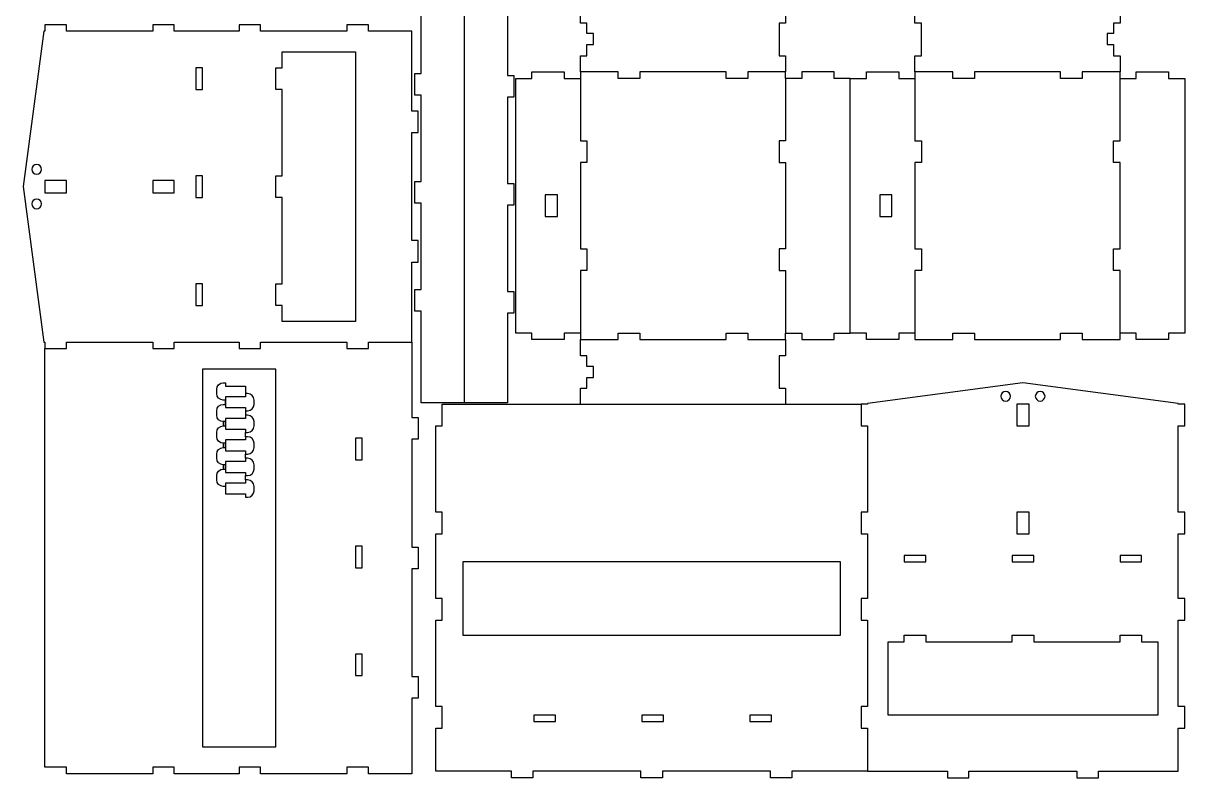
# Model space of a CAD drawing. Header units: millimetres. Extents: x 0 to 34.6, y 0 to 56.1.
# Drawn here: x 0.7 to 34.6, y 0.01 to 22.02 of the extents above; entities that cross this region are included whole.
import ezdxf

# ---------------------------------------------------------------- set-up
doc = ezdxf.new("R2010")
doc.units = ezdxf.units.MM
doc.header["$MEASUREMENT"] = 0
doc.layers.get('0').update_dxf_attribs({"linetype": 'CONTINUOUS'})

msp = doc.modelspace()

# ---------------------------------------------------------------- linework, layer by layer
at = {"color": 0}
for p, q in [((12.3185, 20.5543), (12.3185, 23.1708)), ((13.5783, 10.9505), (13.5783, 23.1708)), ((14.8382, 23.1708), (14.8382, 20.4961)), ((16.9671, 22.0214), (16.9671, 22.4936)), ((22.9514, 22.4936), (22.9514, 22.0214)), ((26.7308, 22.0214), (26.7308, 22.4936)), ((32.7151, 22.4936), (32.7151, 22.0214)), ((1.30892, 21.7921), (0.70421, 17.2565)), ((1.33409, 21.7921), (1.30892, 21.7921)), ((1.96397, 21.9811), (1.33409, 21.9811)), ((1.33409, 21.9811), (1.33409, 21.7921)), ((1.96397, 21.7921), (1.96397, 21.9811)), ((4.48372, 21.7921), (1.96397, 21.7921)), ((5.11361, 21.9811), (4.48372, 21.9811)), ((4.48372, 21.9811), (4.48372, 21.7921)), ((5.11361, 21.7921), (5.11361, 21.9811)), ((7.00336, 21.7921), (5.11361, 21.7921)), ((7.63336, 21.9811), (7.00336, 21.9811)), ((7.00336, 21.9811), (7.00336, 21.7921)), ((7.63336, 21.7921), (7.63336, 21.9811)), ((10.1529, 21.7921), (7.63336, 21.7921)), ((10.7829, 21.9811), (10.1529, 21.9811)), ((10.1529, 21.9811), (10.1529, 21.7921)), ((10.7829, 21.7921), (10.7829, 21.9811)), ((12.0427, 21.7921), (10.7829, 21.7921)), ((12.0427, 19.4612), (12.0427, 21.7921)), ((17.1561, 22.0214), (16.9671, 22.0214)), ((17.1561, 21.7211), (17.1561, 22.0214)), ((17.345, 21.7211), (17.1561, 21.7211)), ((17.345, 21.4061), (17.345, 21.7211)), ((22.9514, 22.0214), (22.7624, 22.0214)), ((22.7624, 22.0214), (22.7624, 21.0764)), ((26.9199, 22.0214), (26.7308, 22.0214)), ((26.9199, 21.0764), (26.9199, 22.0214)), ((32.5261, 21.7211), (32.3371, 21.7211)), ((32.3371, 21.7211), (32.3371, 21.4061)), ((32.7151, 22.0214), (32.5261, 22.0214)), ((32.5261, 22.0214), (32.5261, 21.7211)), ((17.1561, 21.0764), (17.1561, 21.4061)), ((17.1561, 21.4061), (17.345, 21.4061)), ((32.3371, 21.4061), (32.5261, 21.4061)), ((32.5261, 21.4061), (32.5261, 21.0764)), ((8.26313, 20.7213), (8.26313, 21.1936)), ((8.26313, 21.1936), (10.4048, 21.1936)), ((10.4048, 21.1936), (10.4048, 13.3196)), ((16.9671, 20.6039), (16.9671, 21.0764)), ((16.9671, 21.0764), (17.1561, 21.0764)), ((22.7624, 21.0764), (22.9514, 21.0764)), ((22.9514, 21.0764), (22.9514, 20.6039)), ((26.7308, 20.6039), (26.7308, 21.0764)), ((26.7308, 21.0764), (26.9199, 21.0764)), ((32.5261, 21.0764), (32.7151, 21.0764)), ((32.7151, 21.0764), (32.7151, 20.6039)), ((5.93257, 20.7213), (5.74349, 20.7213)), ((5.74349, 20.7213), (5.74349, 20.0911)), ((5.93257, 20.0911), (5.93257, 20.7213)), ((8.07422, 20.0912), (8.07422, 20.7213)), ((8.07422, 20.7213), (8.26313, 20.7213)), ((12.1295, 19.9244), (12.1295, 20.5543)), ((12.1295, 20.5543), (12.3185, 20.5543)), ((14.8382, 20.4961), (15.0272, 20.4961)), ((15.0272, 20.4961), (15.0272, 19.8662)), ((15.0774, 12.9819), (15.0774, 20.415)), ((15.0774, 20.415), (15.5499, 20.415)), ((15.5499, 20.415), (15.5499, 20.6039)), ((15.5499, 20.6039), (16.4946, 20.6039)), ((16.4946, 20.6039), (16.4946, 20.415)), ((16.4946, 20.415), (16.9671, 20.415)), ((18.0694, 20.6039), (16.9671, 20.6039)), ((16.9671, 20.6039), (16.9671, 20.415)), ((16.9671, 20.415), (16.9671, 18.5882)), ((18.0694, 20.415), (18.0694, 20.6039)), ((18.6994, 20.415), (18.0694, 20.415)), ((21.219, 20.6039), (18.6994, 20.6039)), ((18.6994, 20.6039), (18.6994, 20.415)), ((21.219, 20.415), (21.219, 20.6039)), ((21.8489, 20.415), (21.219, 20.415)), ((22.9514, 20.6039), (21.8489, 20.6039)), ((21.8489, 20.6039), (21.8489, 20.415)), ((22.9514, 20.415), (22.9514, 20.6039)), ((23.4238, 20.415), (22.9514, 20.415)), ((22.9514, 20.415), (22.9514, 18.5882)), ((24.3686, 20.6039), (23.4238, 20.6039)), ((23.4238, 20.6039), (23.4238, 20.415)), ((24.3686, 20.415), (24.3686, 20.6039)), ((24.8411, 20.415), (24.3686, 20.415)), ((24.8411, 12.9819), (24.8411, 20.415)), ((24.8411, 20.415), (25.3135, 20.415)), ((25.3135, 20.415), (25.3135, 20.6039)), ((25.3135, 20.6039), (26.2585, 20.6039)), ((26.2585, 20.6039), (26.2585, 20.415)), ((26.2585, 20.415), (26.7308, 20.415)), ((27.8332, 20.6039), (26.7308, 20.6039)), ((26.7308, 20.6039), (26.7308, 20.415)), ((26.7308, 20.415), (26.7308, 18.5882)), ((27.8332, 20.415), (27.8332, 20.6039)), ((28.4632, 20.415), (27.8332, 20.415)), ((30.9828, 20.6039), (28.4632, 20.6039)), ((28.4632, 20.6039), (28.4632, 20.415)), ((30.9828, 20.415), (30.9828, 20.6039)), ((31.6126, 20.415), (30.9828, 20.415)), ((32.7151, 20.6039), (31.6126, 20.6039)), ((31.6126, 20.6039), (31.6126, 20.415)), ((32.7151, 20.415), (32.7151, 20.6039)), ((32.7151, 18.5882), (32.7151, 20.415)), ((32.7151, 20.415), (33.1875, 20.415)), ((33.1875, 20.415), (33.1875, 20.6039)), ((33.1875, 20.6039), (34.1325, 20.6039)), ((34.1325, 20.6039), (34.1325, 20.415)), ((34.1325, 20.415), (34.6049, 20.415)), ((34.6049, 20.415), (34.6049, 12.9819)), ((5.74349, 20.0911), (5.93257, 20.0911)), ((8.26313, 20.0912), (8.07422, 20.0912)), ((8.26313, 17.5715), (8.26313, 20.0912)), ((12.3185, 19.9244), (12.1295, 19.9244)), ((12.3185, 17.4047), (12.3185, 19.9244)), ((15.0272, 19.8662), (14.8382, 19.8662)), ((14.8382, 19.8662), (14.8382, 17.3465)), ((12.2318, 19.4612), (12.0427, 19.4612)), ((12.2318, 18.8314), (12.2318, 19.4612)), ((12.0427, 15.6818), (12.0427, 18.8314)), ((12.0427, 18.8314), (12.2318, 18.8314)), ((16.9671, 18.5882), (17.1561, 18.5882)), ((17.1561, 18.5882), (17.1561, 17.9583)), ((22.9514, 18.5882), (22.7624, 18.5882)), ((22.7624, 18.5882), (22.7624, 17.9583)), ((26.7308, 18.5882), (26.9199, 18.5882)), ((26.9199, 18.5882), (26.9199, 17.9583)), ((32.5261, 17.9583), (32.5261, 18.5882)), ((32.5261, 18.5882), (32.7151, 18.5882)), ((1.09787, 17.9022), (1.09787, 17.9022)), ((17.1561, 17.9583), (16.9671, 17.9583)), ((16.9671, 17.9583), (16.9671, 15.4386)), ((22.7624, 17.9583), (22.9514, 17.9583)), ((22.9514, 17.9583), (22.9514, 15.4386)), ((26.9199, 17.9583), (26.7308, 17.9583)), ((26.7308, 17.9583), (26.7308, 15.4386)), ((32.7151, 17.9583), (32.5261, 17.9583)), ((32.7151, 15.4386), (32.7151, 17.9583)), ((1.96397, 17.4361), (1.33409, 17.4361)), ((1.33409, 17.4361), (1.33409, 17.0771)), ((1.96397, 17.0771), (1.96397, 17.4361)), ((5.11361, 17.4361), (4.48372, 17.4361)), ((4.48372, 17.4361), (4.48372, 17.0771)), ((5.11361, 17.0771), (5.11361, 17.4361)), ((5.93257, 17.5715), (5.74349, 17.5715)), ((5.74349, 17.5715), (5.74349, 16.9415)), ((5.93257, 16.9415), (5.93257, 17.5715)), ((8.07422, 16.9415), (8.07422, 17.5715)), ((8.07422, 17.5715), (8.26313, 17.5715)), ((12.1295, 16.7749), (12.1295, 17.4047)), ((12.1295, 17.4047), (12.3185, 17.4047)), ((14.8382, 17.3465), (15.0272, 17.3465)), ((15.0272, 17.3465), (15.0272, 16.7167)), ((0.70421, 17.2565), (1.30892, 12.7212)), ((1.33409, 17.0771), (1.96397, 17.0771)), ((4.48372, 17.0771), (5.11361, 17.0771)), ((16.2961, 17.0133), (15.9371, 17.0133)), ((15.9371, 17.0133), (15.9371, 16.3835)), ((16.2961, 16.3835), (16.2961, 17.0133)), ((26.06, 17.0133), (25.7008, 17.0133)), ((25.7008, 17.0133), (25.7008, 16.3835)), ((26.06, 16.3835), (26.06, 17.0133)), ((1.09787, 16.8943), (1.09787, 16.8943)), ((5.74349, 16.9415), (5.93257, 16.9415)), ((8.26313, 16.9415), (8.07422, 16.9415)), ((8.26313, 14.4219), (8.26313, 16.9415)), ((12.3185, 16.7749), (12.1295, 16.7749)), ((12.3185, 14.2551), (12.3185, 16.7749)), ((15.0272, 16.7167), (14.8382, 16.7167)), ((14.8382, 16.7167), (14.8382, 14.1969)), ((15.9371, 16.3835), (16.2961, 16.3835)), ((25.7008, 16.3835), (26.06, 16.3835)), ((12.2318, 15.6818), (12.0427, 15.6818)), ((12.2318, 15.0519), (12.2318, 15.6818)), ((16.9671, 15.4386), (17.1561, 15.4386)), ((17.1561, 15.4386), (17.1561, 14.8086)), ((22.9514, 15.4386), (22.7624, 15.4386)), ((22.7624, 15.4386), (22.7624, 14.8086)), ((26.7308, 15.4386), (26.9199, 15.4386)), ((26.9199, 15.4386), (26.9199, 14.8086)), ((32.5261, 14.8086), (32.5261, 15.4386)), ((32.5261, 15.4386), (32.7151, 15.4386)), ((12.0427, 12.7212), (12.0427, 15.0519)), ((12.0427, 15.0519), (12.2318, 15.0519)), ((17.1561, 14.8086), (16.9671, 14.8086)), ((16.9671, 14.8086), (16.9671, 12.9819)), ((22.7624, 14.8086), (22.9514, 14.8086)), ((22.9514, 14.8086), (22.9514, 12.9819)), ((26.9199, 14.8086), (26.7308, 14.8086)), ((26.7308, 14.8086), (26.7308, 12.9819)), ((32.7151, 14.8086), (32.5261, 14.8086)), ((32.7151, 12.9819), (32.7151, 14.8086)), ((5.93257, 14.4219), (5.74349, 14.4219)), ((5.74349, 14.4219), (5.74349, 13.792)), ((5.93257, 13.792), (5.93257, 14.4219)), ((8.07422, 13.792), (8.07422, 14.4219)), ((8.07422, 14.4219), (8.26313, 14.4219)), ((12.1295, 13.6253), (12.1295, 14.2551)), ((12.1295, 14.2551), (12.3185, 14.2551)), ((14.8382, 14.1969), (15.0272, 14.1969)), ((15.0272, 14.1969), (15.0272, 13.567)), ((5.74349, 13.792), (5.93257, 13.792)), ((8.26313, 13.792), (8.07422, 13.792)), ((8.26313, 13.3196), (8.26313, 13.792)), ((12.3185, 13.6253), (12.1295, 13.6253)), ((12.3185, 10.9505), (12.3185, 13.6253)), ((15.0272, 13.567), (14.8382, 13.567)), ((14.8382, 13.567), (14.8382, 10.9505)), ((10.4048, 13.3196), (8.26313, 13.3196)), ((15.5499, 12.9819), (15.0774, 12.9819)), ((15.5499, 12.7929), (15.5499, 12.9819)), ((16.9671, 12.9819), (16.4946, 12.9819)), ((16.4946, 12.9819), (16.4946, 12.7929)), ((16.9671, 12.9819), (16.9671, 12.7929)), ((18.0694, 12.7929), (18.0694, 12.9819)), ((18.0694, 12.9819), (18.6994, 12.9819)), ((18.6994, 12.9819), (18.6994, 12.7929)), ((21.219, 12.7929), (21.219, 12.9819)), ((21.219, 12.9819), (21.8489, 12.9819)), ((21.8489, 12.9819), (21.8489, 12.7929)), ((22.9514, 12.9819), (23.4238, 12.9819)), ((22.9514, 12.7929), (22.9514, 12.9819)), ((23.4238, 12.9819), (23.4238, 12.7929)), ((24.3686, 12.7929), (24.3686, 12.9819)), ((24.3686, 12.9819), (24.8411, 12.9819)), ((25.3135, 12.9819), (24.8411, 12.9819)), ((25.3135, 12.7929), (25.3135, 12.9819)), ((26.7308, 12.9819), (26.2585, 12.9819)), ((26.2585, 12.9819), (26.2585, 12.7929)), ((26.7308, 12.9819), (26.7308, 12.7929)), ((27.8332, 12.7929), (27.8332, 12.9819)), ((27.8332, 12.9819), (28.4632, 12.9819)), ((28.4632, 12.9819), (28.4632, 12.7929)), ((30.9828, 12.7929), (30.9828, 12.9819)), ((30.9828, 12.9819), (31.6126, 12.9819)), ((31.6126, 12.9819), (31.6126, 12.7929)), ((33.1875, 12.9819), (32.7151, 12.9819)), ((32.7151, 12.7929), (32.7151, 12.9819)), ((33.1875, 12.7929), (33.1875, 12.9819)), ((34.6049, 12.9819), (34.1325, 12.9819)), ((34.1325, 12.9819), (34.1325, 12.7929)), ((1.30892, 12.7212), (1.33409, 12.7212)), ((1.33409, 12.7212), (1.33409, 12.5322)), ((1.96397, 12.5322), (1.96397, 12.7212)), ((1.96397, 12.7212), (4.48372, 12.7212)), ((4.48372, 12.7212), (4.48372, 12.5322)), ((5.11361, 12.5322), (5.11361, 12.7212)), ((5.11361, 12.7212), (7.00336, 12.7212)), ((7.00336, 12.7212), (7.00336, 12.5322)), ((7.63336, 12.5322), (7.63336, 12.7212)), ((7.63336, 12.7212), (10.1529, 12.7212)), ((10.1529, 12.7212), (10.1529, 12.5322)), ((10.7829, 12.5322), (10.7829, 12.7212)), ((10.7829, 12.7212), (12.0427, 12.7212)), ((12.0427, 12.7212), (12.0427, 10.5164)), ((16.4946, 12.7929), (15.5499, 12.7929)), ((16.9671, 12.3205), (16.9671, 12.7929)), ((16.9671, 12.7929), (18.0694, 12.7929)), ((18.6994, 12.7929), (21.219, 12.7929)), ((21.8489, 12.7929), (22.9514, 12.7929)), ((22.9514, 12.7929), (22.9514, 12.3205)), ((23.4238, 12.7929), (24.3686, 12.7929)), ((26.2585, 12.7929), (25.3135, 12.7929)), ((26.7308, 12.7929), (27.8332, 12.7929)), ((28.4632, 12.7929), (30.9828, 12.7929)), ((31.6126, 12.7929), (32.7151, 12.7929)), ((34.1325, 12.7929), (33.1875, 12.7929)), ((1.33409, 12.5322), (1.96397, 12.5322)), ((1.33409, 0.31174), (1.33409, 12.5322)), ((4.48372, 12.5322), (5.11361, 12.5322)), ((7.00336, 12.5322), (7.63336, 12.5322)), ((10.1529, 12.5322), (10.7829, 12.5322)), ((17.1561, 12.3205), (16.9671, 12.3205)), ((17.1561, 12.0045), (17.1561, 12.3205)), ((22.9514, 12.3205), (22.7624, 12.3205)), ((22.7624, 12.3205), (22.7624, 11.3757)), ((8.07422, 11.9337), (5.93251, 11.9337)), ((5.93251, 11.9337), (5.93251, 0.91016)), ((8.07422, 0.91016), (8.07422, 11.9337)), ((17.345, 12.0045), (17.1561, 12.0045)), ((17.345, 11.6895), (17.345, 12.0045)), ((6.54156, 11.532), (6.60449, 11.532)), ((6.60449, 11.532), (6.60449, 11.4374)), ((17.1561, 11.3757), (17.1561, 11.6895)), ((17.1561, 11.6895), (17.345, 11.6895)), ((29.8804, 11.5332), (25.345, 10.9283)), ((34.4158, 10.9284), (29.8804, 11.5332)), ((6.35249, 11.217), (6.35249, 11.3429)), ((6.60449, 11.4374), (7.18989, 11.4374)), ((7.18989, 11.4374), (7.18989, 11.1224)), ((7.25282, 11.217), (7.18989, 11.217)), ((7.18989, 11.217), (7.18989, 11.1224)), ((16.9671, 10.9032), (16.9671, 11.3757)), ((16.9671, 11.3757), (17.1561, 11.3757)), ((22.7624, 11.3757), (22.9514, 11.3757)), ((22.9514, 11.3757), (22.9514, 10.9032)), ((6.60449, 11.0279), (6.54156, 11.0279)), ((6.54156, 10.902), (6.60449, 10.902)), ((7.18989, 11.1224), (6.60449, 11.1224)), ((6.60449, 11.1224), (6.60449, 10.902)), ((6.60449, 10.902), (6.60449, 11.0279)), ((6.60449, 10.902), (6.60449, 10.8075)), ((7.44185, 10.902), (7.44185, 11.0279)), ((13.5783, 10.9505), (12.3185, 10.9505)), ((12.9356, 10.2733), (12.9356, 10.9032)), ((12.9356, 10.9032), (16.9671, 10.9032)), ((14.8382, 10.9505), (13.5783, 10.9505)), ((16.9671, 10.9032), (22.9514, 10.9032)), ((22.9514, 10.9032), (25.156, 10.9032)), ((25.345, 10.9032), (25.1561, 10.9032)), ((25.1561, 10.9032), (25.1561, 10.2733)), ((25.345, 10.9283), (25.345, 10.9032)), ((29.5183, 11.1394), (29.5183, 11.1394)), ((30.06, 10.9032), (29.7008, 10.9032)), ((29.7008, 10.9032), (29.7008, 10.2733)), ((30.06, 10.2733), (30.06, 10.9032)), ((30.5261, 11.1394), (30.5261, 11.1394)), ((34.4158, 10.9032), (34.4158, 10.9284)), ((34.6049, 10.9032), (34.4158, 10.9032)), ((34.6049, 10.2733), (34.6049, 10.9032)), ((6.35249, 10.5871), (6.35249, 10.7131)), ((6.60449, 10.8075), (7.18989, 10.8075)), ((7.18989, 10.8075), (7.18989, 10.4926)), ((7.18989, 10.7131), (7.25282, 10.7131)), ((7.25282, 10.5871), (7.18989, 10.5871)), ((7.18989, 10.5871), (7.18989, 10.4926)), ((12.0427, 10.5164), (12.2318, 10.5164)), ((12.2318, 10.5164), (12.2318, 9.88656)), ((6.60449, 10.3981), (6.54156, 10.3981)), ((6.54156, 10.3981), (6.54156, 10.2721)), ((6.54156, 10.2721), (6.60449, 10.2721)), ((7.18989, 10.4926), (6.60449, 10.4926)), ((6.60449, 10.4926), (6.60449, 10.1776)), ((6.60449, 10.2721), (6.60449, 10.3981)), ((6.60449, 10.1776), (7.18989, 10.1776)), ((7.18989, 10.1776), (7.18989, 10.0831)), ((7.44185, 10.2721), (7.44185, 10.3981)), ((12.7466, 7.75353), (12.7466, 10.2733)), ((12.7466, 10.2733), (12.9356, 10.2733)), ((25.1561, 10.2733), (25.345, 10.2733)), ((25.345, 10.2733), (25.345, 7.75353)), ((29.7008, 10.2733), (30.06, 10.2733)), ((34.4158, 7.75353), (34.4158, 10.2733)), ((34.4158, 10.2733), (34.6049, 10.2733)), ((6.35249, 9.95714), (6.35249, 10.0831)), ((7.18989, 9.86257), (6.60449, 9.86257)), ((6.60449, 9.86257), (6.60449, 9.54769)), ((7.18989, 10.0831), (7.25282, 10.0831)), ((7.18989, 9.95714), (7.18989, 10.0831)), ((7.25282, 9.95714), (7.18989, 9.95714)), ((7.18989, 9.95714), (7.18989, 9.86257)), ((10.5939, 9.91564), (10.4048, 9.91564)), ((10.4048, 9.91564), (10.4048, 9.28564)), ((10.5939, 9.28564), (10.5939, 9.91564)), ((12.2318, 9.88656), (12.0427, 9.88656)), ((12.0427, 9.88656), (12.0427, 6.73699)), ((6.60449, 9.76824), (6.54156, 9.76824)), ((6.54156, 9.76824), (6.54156, 9.64219)), ((6.54156, 9.64219), (6.60449, 9.64219)), ((6.60449, 9.64219), (6.60449, 9.76824)), ((6.60449, 9.54769), (7.18989, 9.54769)), ((7.18989, 9.54769), (7.18989, 9.45318)), ((7.44185, 9.64219), (7.44185, 9.76818)), ((6.35249, 9.32721), (6.35249, 9.45318)), ((7.18989, 9.23269), (6.60449, 9.23269)), ((6.60449, 9.23269), (6.60449, 8.91769)), ((7.18989, 9.45318), (7.25282, 9.45318)), ((7.18989, 9.32721), (7.18989, 9.45318)), ((7.25282, 9.32721), (7.18989, 9.32721)), ((7.18989, 9.32721), (7.18989, 9.23269)), ((10.4048, 9.28564), (10.5939, 9.28564)), ((6.35249, 8.69732), (6.35249, 8.82329)), ((6.60449, 9.13818), (6.54156, 9.13818)), ((6.54156, 9.13818), (6.54156, 9.01221)), ((6.54156, 9.01221), (6.60449, 9.01221)), ((6.60449, 9.01221), (6.60449, 9.13818)), ((6.60449, 8.91769), (7.18989, 8.91769)), ((7.18989, 8.91769), (7.18989, 8.82329)), ((7.18989, 8.82329), (7.25282, 8.82329)), ((7.18989, 8.69732), (7.18989, 8.82329)), ((7.44185, 9.01221), (7.44185, 9.13818)), ((6.60449, 8.50831), (6.54156, 8.50831)), ((7.18989, 8.60286), (6.60449, 8.60286)), ((6.60449, 8.60286), (6.60449, 8.28787)), ((7.25282, 8.69732), (7.18989, 8.69732)), ((7.18989, 8.69732), (7.18989, 8.60286)), ((7.44185, 8.38232), (7.44185, 8.50831)), ((6.60449, 8.28787), (7.18989, 8.28787)), ((7.18989, 8.28787), (7.18989, 8.19331)), ((7.18989, 8.19331), (7.25282, 8.19331)), ((12.9356, 7.75353), (12.7466, 7.75353)), ((12.9356, 7.12369), (12.9356, 7.75353)), ((25.345, 7.75353), (25.1561, 7.75353)), ((25.1561, 7.75353), (25.1561, 7.12369)), ((30.06, 7.75353), (29.7008, 7.75353)), ((29.7008, 7.75353), (29.7008, 7.12369)), ((30.06, 7.12369), (30.06, 7.75353)), ((34.6049, 7.75353), (34.4158, 7.75353)), ((34.6049, 7.12369), (34.6049, 7.75353)), ((12.7466, 5.23389), (12.7466, 7.12369)), ((12.7466, 7.12369), (12.9356, 7.12369)), ((25.1561, 7.12369), (25.345, 7.12369)), ((25.345, 7.12369), (25.345, 5.23389)), ((29.7008, 7.12369), (30.06, 7.12369)), ((34.4158, 7.12369), (34.6049, 7.12369)), ((34.4158, 5.23389), (34.4158, 7.12369)), ((10.5939, 6.766), (10.4048, 6.766)), ((10.4048, 6.766), (10.4048, 6.13618)), ((10.5939, 6.13618), (10.5939, 6.766)), ((12.0427, 6.73699), (12.2318, 6.73699)), ((12.2318, 6.73699), (12.2318, 6.10693)), ((27.0458, 6.49376), (26.4158, 6.49376)), ((26.4158, 6.49376), (26.4158, 6.30474)), ((27.0458, 6.30474), (27.0458, 6.49376)), ((30.1953, 6.49376), (29.5654, 6.49376)), ((29.5654, 6.49376), (29.5654, 6.30474)), ((30.1953, 6.30474), (30.1953, 6.49376)), ((33.345, 6.49376), (32.7151, 6.49376)), ((32.7151, 6.49376), (32.7151, 6.30474)), ((33.345, 6.30474), (33.345, 6.49376)), ((10.4048, 6.13618), (10.5939, 6.13618)), ((12.2318, 6.10693), (12.0427, 6.10693)), ((12.0427, 6.10693), (12.0427, 2.95742)), ((24.5576, 6.30479), (13.5341, 6.30479)), ((13.5341, 6.30479), (13.5341, 4.16303)), ((24.5576, 4.16303), (24.5576, 6.30479)), ((26.4158, 6.30474), (27.0458, 6.30474)), ((29.5654, 6.30474), (30.1953, 6.30474)), ((32.7151, 6.30474), (33.345, 6.30474)), ((12.9356, 5.23389), (12.7466, 5.23389)), ((12.9356, 4.604), (12.9356, 5.23389)), ((25.345, 5.23389), (25.1561, 5.23389)), ((25.1561, 5.23389), (25.1561, 4.604)), ((34.6049, 5.23389), (34.4158, 5.23389)), ((34.6049, 4.604), (34.6049, 5.23389)), ((12.7466, 2.08431), (12.7466, 4.604)), ((12.7466, 4.604), (12.9356, 4.604)), ((25.1561, 4.604), (25.345, 4.604)), ((25.345, 4.604), (25.345, 2.08431)), ((34.4158, 2.08431), (34.4158, 4.604)), ((34.4158, 4.604), (34.6049, 4.604)), ((13.5341, 4.16303), (24.5576, 4.16303)), ((26.4158, 3.97412), (26.4158, 4.16303)), ((26.4158, 4.16303), (27.0458, 4.16303)), ((27.0458, 4.16303), (27.0458, 3.97412)), ((29.5654, 3.97412), (29.5654, 4.16303)), ((29.5654, 4.16303), (30.1954, 4.16303)), ((30.1954, 4.16303), (30.1954, 3.97412)), ((32.7151, 3.97412), (32.7151, 4.16303)), ((32.7151, 4.16303), (33.345, 4.16303)), ((33.345, 4.16303), (33.345, 3.97412)), ((25.9435, 1.83247), (25.9435, 3.97412)), ((25.9435, 3.97412), (26.4158, 3.97412)), ((27.0458, 3.97412), (29.5654, 3.97412)), ((30.1954, 3.97412), (32.7151, 3.97412)), ((33.345, 3.97412), (33.8175, 3.97412)), ((33.8175, 3.97412), (33.8175, 1.83247)), ((10.5939, 3.61643), (10.4048, 3.61643)), ((10.4048, 3.61643), (10.4048, 2.98649)), ((10.5939, 2.98649), (10.5939, 3.61643)), ((10.4048, 2.98649), (10.5939, 2.98649)), ((12.0427, 2.95742), (12.2318, 2.95742)), ((12.2318, 2.95742), (12.2318, 2.32747)), ((12.2318, 2.32747), (12.0427, 2.32747)), ((12.0427, 2.32747), (12.0427, 0.12278)), ((12.9356, 2.08431), (12.7466, 2.08431)), ((12.9356, 1.45443), (12.9356, 2.08431)), ((25.345, 2.08431), (25.1561, 2.08431)), ((25.1561, 2.08431), (25.1561, 1.45443)), ((34.6049, 2.08431), (34.4158, 2.08431)), ((34.6049, 1.45443), (34.6049, 2.08431)), ((16.2403, 1.83247), (15.6103, 1.83247)), ((15.6103, 1.83247), (15.6103, 1.64344)), ((16.2403, 1.64344), (16.2403, 1.83247)), ((19.3899, 1.83247), (18.7599, 1.83247)), ((18.7599, 1.83247), (18.7599, 1.64344)), ((19.3899, 1.64344), (19.3899, 1.83247)), ((22.5394, 1.83247), (21.9096, 1.83247)), ((21.9096, 1.83247), (21.9096, 1.64344)), ((22.5394, 1.64344), (22.5394, 1.83247)), ((33.8175, 1.83247), (25.9435, 1.83247)), ((12.7466, 0.19455), (12.7466, 1.45443)), ((12.7466, 1.45443), (12.9356, 1.45443)), ((15.6103, 1.64344), (16.2403, 1.64344)), ((18.7599, 1.64344), (19.3899, 1.64344)), ((21.9096, 1.64344), (22.5394, 1.64344)), ((25.1561, 1.45443), (25.345, 1.45443)), ((25.345, 1.45443), (25.345, 0.19455)), ((34.4158, 0.19455), (34.4158, 1.45443)), ((34.4158, 1.45443), (34.6049, 1.45443)), ((5.93251, 0.91016), (8.07422, 0.91016)), ((1.96408, 0.31174), (1.33409, 0.31174)), ((1.96408, 0.12278), (1.96408, 0.31174)), ((4.48372, 0.12278), (1.96408, 0.12278)), ((5.11361, 0.31174), (4.48372, 0.31174)), ((4.48372, 0.31174), (4.48372, 0.12278)), ((5.11361, 0.12278), (5.11361, 0.31174)), ((7.00336, 0.12278), (5.11361, 0.12278)), ((7.63336, 0.31174), (7.00336, 0.31174)), ((7.00336, 0.31174), (7.00336, 0.12278)), ((7.63336, 0.12278), (7.63336, 0.31174)), ((10.1529, 0.12278), (7.63336, 0.12278)), ((10.7829, 0.31174), (10.1529, 0.31174)), ((10.1529, 0.31174), (10.1529, 0.12278)), ((10.7829, 0.12278), (10.7829, 0.31174)), ((12.0427, 0.12278), (10.7829, 0.12278)), ((14.9514, 0.19455), (12.7466, 0.19455)), ((14.9514, 0.00553), (14.9514, 0.19455)), ((15.5812, 0.00553), (14.9514, 0.00553)), ((18.7308, 0.19455), (15.5812, 0.19455)), ((15.5812, 0.19455), (15.5812, 0.00553)), ((18.7308, 0.00553), (18.7308, 0.19455)), ((19.3607, 0.00553), (18.7308, 0.00553)), ((22.5104, 0.19455), (19.3607, 0.19455)), ((19.3607, 0.19455), (19.3607, 0.00553)), ((22.5104, 0.00553), (22.5104, 0.19455)), ((23.1403, 0.00553), (22.5104, 0.00553)), ((25.345, 0.19455), (23.1403, 0.19455)), ((23.1403, 0.19455), (23.1403, 0.00553)), ((25.345, 0.19455), (27.6757, 0.19455)), ((27.6757, 0.19455), (27.6757, 0.00553)), ((27.6757, 0.00553), (28.3056, 0.00553)), ((28.3056, 0.00553), (28.3056, 0.19455)), ((28.3056, 0.19455), (31.4553, 0.19455)), ((31.4553, 0.19455), (31.4553, 0.00553)), ((31.4553, 0.00553), (32.0853, 0.00553)), ((32.0853, 0.00553), (32.0853, 0.19455)), ((32.0853, 0.19455), (34.4158, 0.19455))]:
    msp.add_line(p, q, dxfattribs=at)
for points in [[(1.09787, 17.9022), (1.01975, 17.9022), (0.95616, 17.8386), (0.95616, 17.7606)], [(0.95616, 17.7606), (0.95616, 17.6825), (1.01975, 17.6188), (1.09787, 17.6188)], [(1.23958, 17.7606), (1.23958, 17.8386), (1.17589, 17.9022), (1.09787, 17.9022)], [(1.09787, 17.6188), (1.17589, 17.6188), (1.23958, 17.6825), (1.23958, 17.7606)], [(1.09787, 16.8943), (1.01975, 16.8943), (0.95616, 16.8307), (0.95616, 16.7526)], [(0.95616, 16.7526), (0.95616, 16.6746), (1.01975, 16.611), (1.09787, 16.611)], [(1.23958, 16.7526), (1.23958, 16.8307), (1.17589, 16.8943), (1.09787, 16.8943)], [(1.09787, 16.611), (1.17589, 16.611), (1.23958, 16.6746), (1.23958, 16.7526)], [(6.35249, 11.3429), (6.35249, 11.4469), (6.43761, 11.532), (6.54156, 11.532)], [(6.54156, 11.0279), (6.43761, 11.0279), (6.35249, 11.113), (6.35249, 11.217)], [(7.44185, 11.0279), (7.44185, 11.1319), (7.35678, 11.217), (7.25282, 11.217)], [(29.3765, 11.2812), (29.2985, 11.2812), (29.2347, 11.2175), (29.2347, 11.1394)], [(29.5183, 11.1394), (29.5183, 11.2175), (29.4546, 11.2812), (29.3765, 11.2812)], [(30.3844, 11.2812), (30.3064, 11.2812), (30.2426, 11.2175), (30.2426, 11.1394)], [(30.5261, 11.1394), (30.5261, 11.2175), (30.4625, 11.2812), (30.3844, 11.2812)], [(6.35249, 10.7131), (6.35249, 10.817), (6.43761, 10.902), (6.54156, 10.902)], [(7.25282, 10.7131), (7.35678, 10.7131), (7.44185, 10.798), (7.44185, 10.902)], [(29.2347, 11.1394), (29.2347, 11.0614), (29.2985, 10.9977), (29.3765, 10.9977)], [(29.3765, 10.9977), (29.4546, 10.9977), (29.5183, 11.0614), (29.5183, 11.1394)], [(30.2426, 11.1394), (30.2426, 11.0614), (30.3064, 10.9977), (30.3844, 10.9977)], [(30.3844, 10.9977), (30.4625, 10.9977), (30.5261, 11.0614), (30.5261, 11.1394)], [(6.54156, 10.3981), (6.43761, 10.3981), (6.35249, 10.4831), (6.35249, 10.5871)], [(7.44185, 10.3981), (7.44185, 10.502), (7.35678, 10.5871), (7.25282, 10.5871)], [(6.35249, 10.0831), (6.35249, 10.187), (6.43761, 10.2721), (6.54156, 10.2721)], [(7.25282, 10.0831), (7.35678, 10.0831), (7.44185, 10.1681), (7.44185, 10.2721)], [(6.54156, 9.76818), (6.43761, 9.76818), (6.35249, 9.85314), (6.35249, 9.95714)], [(7.44185, 9.76818), (7.44185, 9.87207), (7.35678, 9.95714), (7.25282, 9.95714)], [(6.35249, 9.45318), (6.35249, 9.55712), (6.43761, 9.64219), (6.54156, 9.64219)], [(7.25282, 9.45318), (7.35678, 9.45318), (7.44185, 9.53825), (7.44185, 9.64219)], [(6.54156, 9.13818), (6.43761, 9.13818), (6.35249, 9.22331), (6.35249, 9.32721)], [(7.44185, 9.13818), (7.44185, 9.24214), (7.35678, 9.32721), (7.25282, 9.32721)], [(6.35249, 8.82329), (6.35249, 8.92714), (6.43761, 9.01221), (6.54156, 9.01221)], [(7.25282, 8.82329), (7.35678, 8.82329), (7.44185, 8.90831), (7.44185, 9.01221)], [(6.54156, 8.50831), (6.43761, 8.50831), (6.35249, 8.59338), (6.35249, 8.69732)], [(7.44185, 8.50831), (7.44185, 8.61225), (7.35678, 8.69732), (7.25282, 8.69732)], [(7.25282, 8.19331), (7.35678, 8.19331), (7.44185, 8.27838), (7.44185, 8.38232)]]:
    msp.add_open_spline(points, degree=3, dxfattribs=at)

doc.saveas('drawing.dxf')
